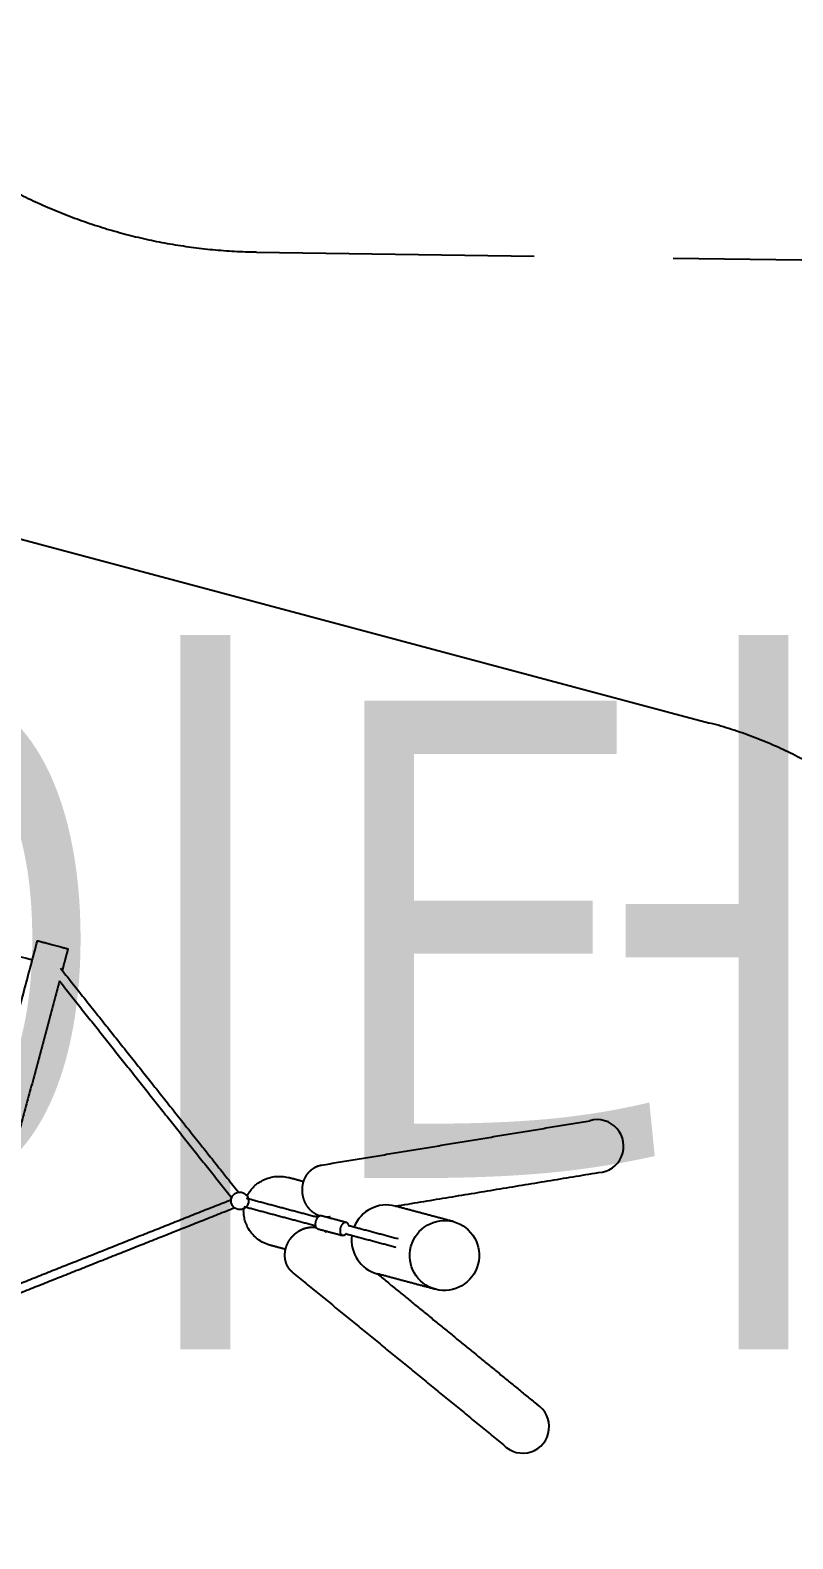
# Model space of a CAD drawing. Header units: millimetres. Extents: x 1145859089 to 1147511753, y -1047484727 to -1047247487.
# Drawn here: x 1145999378 to 1146001121, y -1047394122 to -1047390677 of the extents above; entities that cross this region are included whole.
import ezdxf
from ezdxf.xclip import XClip

# ---------------------------------------------------------------- set-up
doc = ezdxf.new("R2010")
doc.units = ezdxf.units.MM
doc.header["$LTSCALE"] = 100
doc.header["$MEASUREMENT"] = 0
doc.header["$XCLIPFRAME"] = 2
doc.linetypes.add('단지배치도$0$DASHED2', pattern=[0.375, 0.25, -0.125])
doc.linetypes.add('단지배치도$0$HIDDEN', pattern=[9.525, 6.35, -3.175])
doc.layers.get('0').update_dxf_attribs({"linetype": 'CONTINUOUS'})
for name, color, linetype in [('XREF', 135, 'CONTINUOUS'), ('단지배치도$0$S240910', 33, 'CONTINUOUS'), ('단지배치도$0$W240910', 135, 'CONTINUOUS')]:
    doc.layers.add(name, color=color, linetype=linetype)
doc.styles.add('단지배치도$0$WS1', font='romans.shx', dxfattribs={"width": 0.8, "bigfont": 'whgtxt.shx'})

# ---------------------------------------------------------------- blocks, each defined once
blk = doc.blocks.new('단지배치도$0$zw$9902')
at = {"layer": '단지배치도$0$W240910', "linetype": '단지배치도$0$DASHED2', "ltscale": 500}
blk.add_line((58484.6, -19741.5, 0), (62790.6, -20889.7, 0), dxfattribs=at)
at = {"layer": '단지배치도$0$W240910', "linetype": '단지배치도$0$HIDDEN'}
blk.add_line((61754.2, -19814, -333088), (63177.6, -19834.7, -333088), dxfattribs=at)
at = {"layer": '단지배치도$0$W240910'}
blk.add_circle((61715.9, -21981, 0), 20, dxfattribs=at)
at = {"layer": '단지배치도$0$W240910', "linetype": '단지배치도$0$HIDDEN'}
blk.add_arc((61772.3, -18564.1, -333088), 1250, 197.6212, 269.1687, dxfattribs=at)
at = {"layer": '단지배치도$0$W240910', "linetype": '단지배치도$0$DASHED2', "ltscale": 500}
for centre, start, end in [((62532.9, -21855.9, 0), 345.1146, 75.0686), ((62362.6, -22496.6, 0), 255.0686, 345.1606)]:
    blk.add_arc(centre, 1000, start, end, dxfattribs=at)
at = {"layer": '단지배치도$0$W240910'}
for centre, radius, start, end in [((62532.9, -21855.9, 0), 60.4, 272.7048, 106.0592), ((62362.6, -22496.6, 0), 60.5, 223.5277, 57.9825)]:
    blk.add_arc(centre, radius, start, end, dxfattribs=at)
for start_param, end_param in [(3.141593, 4.587008), (4.837649, 6.283185)]:
    blk.add_ellipse((62050.8, -22070.3, 0), major_axis=(-20.6, -77.3), ratio=0.990728, start_param=start_param, end_param=end_param, dxfattribs=at)
blk.add_ellipse((62183.7, -22105.7, 0), major_axis=(-20.6, -77.3), ratio=0.990728, dxfattribs=at)
for points, degree in [([(59558.5, -20981.4, 0), (60400.2, -21205.9, 0), (61241.9, -21430.3, 0)], 2), ([(61019, -22266.1, 0), (61136.2, -21826.4, 0), (61253.5, -21386.8, 0)], 2), ([(61323.1, -21405.4, 0), (61316.6, -21430, 0), (61310, -21454.6, 0)], 2), ([(61305.9, -21449.4, 0), (61509.4, -21705.3, 0), (61712.9, -21961.2, 0)], 2), ([(61303.6, -21478.6, 0), (61205.9, -21845, 0), (61108.2, -22211.4, 0)], 2), ([(61303.6, -21478.6, 0), (61205.9, -21845, 0), (61108.2, -22211.4, 0)], 2), ([(61303.6, -21478.6, 0), (61500.4, -21726.1, 0), (61697.2, -21973.7, 0)], 2), ([(61902.8, -21899.2, 0), (62209.5, -21848.6, 0), (62516.2, -21797.9, 0)], 2), ([(61902.8, -21899.2, 0), (61902.8, -21899.2, 0), (61902.8, -21899.2, 0), (61902.8, -21899.2, 0)], 3), ([(61861.8, -21937.1, 0), (61844.4, -21932.5, 0), (61827, -21927.8, 0)], 2), ([(62071.4, -21993, 0), (62303.6, -21954.6, 0), (62535.8, -21916.3, 0)], 2), ([(61108.2, -22211.4, 0), (61402.1, -22094.7, 0), (61696.1, -21978.1, 0)], 2), ([(61730.7, -21974.6, 0), (61812.6, -21996.5, 0), (61894.6, -22018.3, 0)], 2), ([(61101.8, -22235.4, 0), (61402.6, -22116.1, 0), (61703.4, -21996.7, 0)], 2), ([(61725.5, -21993.9, 0), (61807.5, -22015.8, 0), (61889.5, -22037.6, 0)], 2), ([(61902.5, -22014.5, 0), (61930.7, -22022, 0), (61958.9, -22029.5, 0)], 2), ([(62203.4, -22028.2, 0), (62137.4, -22010.6, 0), (62071.4, -21993, 0)], 2), ([(61894.4, -22044.9, 0), (61922.6, -22052.4, 0), (61950.8, -22059.9, 0)], 2), ([(61922.3, -22017.6, 0), (61922.3, -22017.6, 0), (61922.3, -22017.6, 0), (61922.3, -22017.6, 0)], 3), ([(61820.6, -22091.7, 0), (61803.2, -22087.1, 0), (61785.7, -22082.4, 0)], 2), ([(61913.1, -22052, 0), (61913.2, -22052, 0), (61913.2, -22052, 0), (61913.2, -22052, 0)], 3), ([(61837.2, -22145, 0), (61837.2, -22145, 0), (61837.2, -22144.9, 0), (61837.2, -22144.9, 0)], 3), ([(61837.2, -22145, 0), (62078, -22341.6, 0), (62318.7, -22538.3, 0)], 2), ([(62162.2, -22182.8, 0), (62096.2, -22165.2, 0), (62030.2, -22147.6, 0)], 2), ([(62030.2, -22147.6, 0), (62212.4, -22296.5, 0), (62394.7, -22445.4, 0)], 2)]:
    blk.add_open_spline(points, degree=degree, dxfattribs=at)
blk.add_rational_spline([(61253.5, -21386.8, 0), (61253.2, -21386.7, 0), (61278.8, -21393.5, 0), (61312.3, -21402.5, 0), (61321.8, -21405, 0)], [0.9136551363, 0.759736031442, 1, 0.707106781187, 1], degree=2, knots=[10.170825, 10.170825, 10.170825, 56.602851, 56.602851, 113.205702, 113.205702, 113.205702], dxfattribs=at)
for points, weights, degree in [([(61321.8, -21405, 0), (61323.1, -21405.3, 0), (61323.1, -21405.4, 0)], [1, 0.947370749744, 0.9136551363], 2), ([(61874.4, -21914.9, 0), (61876.8, -21912.3, 0), (61879.4, -21909.9, 0), (61882.2, -21907.9, 0)], [1, 0.996604403934, 0.996604403934, 1], 3), ([(61882.2, -21907.9, 0), (61885.3, -21905.7, 0), (61888.5, -21903.8, 0), (61892, -21902.3, 0)], [1, 0.995664569223, 0.995664569223, 1], 3), ([(61892, -21902.3, 0), (61895.5, -21900.9, 0), (61899.1, -21899.9, 0), (61902.8, -21899.2, 0)], [1, 0.99543373429, 0.99543373429, 1], 3), ([(61859, -21953.9, 0), (61859.2, -21950.3, 0), (61859.6, -21946.9, 0), (61860.2, -21943.4, 0)], [1, 0.99786013728, 0.99786013728, 1], 3), ([(61860.2, -21943.4, 0), (61860.9, -21939.9, 0), (61861.9, -21936.4, 0), (61863.2, -21933.1, 0)], [1, 0.997540773469, 0.997540773469, 1], 3), ([(61863.2, -21933.1, 0), (61863.9, -21931.4, 0), (61864.6, -21929.7, 0), (61865.4, -21928.1, 0)], [1, 0.999316714028, 0.999316714028, 1], 3), ([(61865.4, -21928.1, 0), (61866.2, -21926.4, 0), (61867.1, -21924.9, 0), (61868, -21923.3, 0)], [1, 0.999279837265, 0.999279837265, 1], 3), ([(61868, -21923.3, 0), (61869.9, -21920.3, 0), (61872, -21917.5, 0), (61874.4, -21914.9, 0)], [1, 0.996941401508, 0.996941401508, 1], 3), ([(61859.9, -21967.1, 0), (61859.2, -21962.7, 0), (61858.9, -21958.3, 0), (61859, -21953.9, 0)], [1, 0.996734644554, 0.996734644554, 1], 3), ([(61862.9, -21978.7, 0), (61860.9, -21973, 0), (61859.9, -21967.1, 0)], [1, 0.99607382945, 1], 2), ([(61867.9, -21989.5, 0), (61864.9, -21984.3, 0), (61862.9, -21978.7, 0)], [1, 0.995915639509, 1], 2), ([(61874.1, -21998.4, 0), (61870.6, -21994.2, 0), (61867.9, -21989.5, 0)], [1, 0.996241682525, 1], 2), ([(61881.7, -22006, 0), (61877.5, -22002.6, 0), (61874.1, -21998.4, 0)], [1, 0.995873263469, 1], 2), ([(61886, -22009.2, 0), (61883.7, -22007.7, 0), (61881.7, -22006, 0)], [1, 0.998860916765, 1], 2), ([(61890.5, -22012, 0), (61888.2, -22010.7, 0), (61886, -22009.2, 0)], [1, 0.998797200158, 1], 2), ([(61890.1, -22027.5, 0), (61894.2, -22012.3, 0), (61902.5, -22014.5, 0)], [1, 0.707106781187, 1], 2), ([(61897.9, -22015.4, 0), (61894.1, -22014, 0), (61890.5, -22012, 0)], [1, 0.996993356695, 1], 2), ([(61842.2, -22056.2, 0), (61846.8, -22052.3, 0), (61851.9, -22049.3, 0)], [1, 0.995915599837, 1], 2), ([(61851.9, -22049.3, 0), (61856.6, -22046.6, 0), (61861.7, -22044.7, 0)], [1, 0.996241754717, 1], 2), ([(61861.7, -22044.7, 0), (61866.8, -22042.8, 0), (61872.1, -22041.9, 0)], [1, 0.995873410159, 1], 2), ([(61872.1, -22041.9, 0), (61874.8, -22041.4, 0), (61877.4, -22041.2, 0)], [1, 0.998860660752, 1], 2), ([(61877.4, -22041.2, 0), (61880.1, -22041, 0), (61882.8, -22041.1, 0)], [1, 0.998797272911, 1], 2), ([(61882.8, -22041.1, 0), (61886.9, -22041.1, 0), (61890.9, -22041.9, 0)], [1, 0.996993607208, 1], 2), ([(61894.4, -22044.9, 0), (61886.1, -22042.7, 0), (61890.1, -22027.5, 0)], [1, 0.707106781187, 1], 2), ([(61908.4, -22048.6, 0), (61910.1, -22049.7, 0), (61911.6, -22050.8, 0), (61913.1, -22052, 0)], [1, 0.998764794324, 0.998764794324, 1], 3), ([(61922.3, -22017.6, 0), (61920.4, -22018, 0), (61918.5, -22018.1, 0), (61916.5, -22018.2, 0)], [1, 0.998763510025, 0.998763510025, 1], 3), ([(61951, -22060, 0), (61942.7, -22057.8, 0), (61946.7, -22042.6, 0)], [1, 0.707106781187, 1], 2), ([(61946.7, -22042.6, 0), (61950.8, -22027.4, 0), (61959.1, -22029.6, 0)], [1, 0.707106781187, 1], 2), ([(61959.1, -22029.6, 0), (61963, -22030.6, 0), (61964.1, -22036.8, 0)], [1, 0.836500813784, 0.855539031483], 2), ([(61822.4, -22085.5, 0), (61822.9, -22083.8, 0), (61823.6, -22082.2, 0), (61824.2, -22080.6, 0)], [1, 0.999456534757, 0.999456534757, 1], 3), ([(61824.2, -22080.6, 0), (61824.9, -22079, 0), (61825.7, -22077.4, 0), (61826.5, -22075.8, 0)], [1, 0.999471187403, 0.999471187403, 1], 3), ([(61826.5, -22075.8, 0), (61828.6, -22071.9, 0), (61831.1, -22068.2, 0), (61833.9, -22064.7, 0)], [1, 0.996738884873, 0.996738884873, 1], 3), ([(61833.9, -22064.7, 0), (61837.7, -22060.1, 0), (61842.2, -22056.2, 0)], [1, 0.996073540534, 1], 2), ([(61958.9, -22056.2, 0), (61954.9, -22061, 0), (61951, -22060, 0)], [0.855539031483, 0.836500813784, 1], 2), ([(61819.1, -22106.8, 0), (61819, -22103.2, 0), (61819.2, -22099.6, 0), (61819.8, -22096, 0)], [1, 0.99724848535, 0.99724848535, 1], 3), ([(61820.4, -22117.3, 0), (61819.6, -22113.8, 0), (61819.2, -22110.3, 0), (61819.1, -22106.8, 0)], [1, 0.996939831548, 0.996939831548, 1], 3), ([(61819.8, -22096, 0), (61820.3, -22092.4, 0), (61821.2, -22088.9, 0), (61822.4, -22085.5, 0)], [1, 0.997495108204, 0.997495108204, 1], 3), ([(61823.7, -22127.2, 0), (61822.3, -22124, 0), (61821.2, -22120.7, 0), (61820.4, -22117.3, 0)], [1, 0.996606483443, 0.996606483443, 1], 3), ([(61826, -22131.7, 0), (61825.2, -22130.2, 0), (61824.4, -22128.8, 0), (61823.7, -22127.2, 0)], [1, 0.999167325665, 0.999167325665, 1], 3), ([(61828.7, -22135.9, 0), (61827.7, -22134.5, 0), (61826.8, -22133.1, 0), (61826, -22131.7, 0)], [1, 0.999139377852, 0.999139377852, 1], 3), ([(61832.7, -22140.7, 0), (61831.2, -22139.2, 0), (61829.9, -22137.6, 0), (61828.7, -22135.9, 0)], [1, 0.998593417182, 0.998593417182, 1], 3), ([(61837.2, -22144.9, 0), (61835.6, -22143.6, 0), (61834.1, -22142.2, 0), (61832.7, -22140.7, 0)], [1, 0.998569360765, 0.998569360765, 1], 3)]:
    blk.add_rational_spline(points, weights, degree=degree, dxfattribs=at)
for points, degree, knots in [([(61732.7, -21970.1, 0), (61733.5, -21968.3, 0), (61735.4, -21964.8, 0), (61739.7, -21958, 0), (61746, -21950.2, 0), (61754.9, -21942.1, 0), (61761.6, -21937.6, 0), (61765.2, -21935.6, 0)], 3, [0, 0, 0, 0, 5.989994, 11.903178, 24.121747, 35.945424, 48.162761, 48.162761, 48.162761, 48.162761]), ([(61765.2, -21935.6, 0), (61767.5, -21934.3, 0), (61772.2, -21931.9, 0), (61782.2, -21928.1, 0), (61795.2, -21925.1, 0), (61811.3, -21924.7, 0), (61821.8, -21926.5, 0), (61827, -21927.8, 0)], 3, [48.162761, 48.162761, 48.162761, 48.162761, 56.150156, 64.137515, 80.111712, 96.083021, 112.054109, 112.054109, 112.054109, 112.054109]), ([(61736, -22044.9, 0), (61734.9, -22043.1, 0), (61733, -22039.5, 0), (61729.7, -22032.2, 0), (61726.7, -22022.7, 0), (61724.8, -22010.8, 0), (61724.7, -22002.7, 0), (61725, -21998.8, 0)], 3, [63.891349, 63.891349, 63.891349, 63.891349, 70.196928, 76.108685, 87.932362, 100.150931, 112.054109, 112.054109, 112.054109, 112.054109]), ([(61785.7, -22082.4, 0), (61783.2, -22081.7, 0), (61778.1, -22080.1, 0), (61768.3, -22075.9, 0), (61756.9, -22069, 0), (61745.1, -22058.1, 0), (61738.7, -22049.5, 0), (61736, -22044.9, 0)], 3, [0, 0, 0, 0, 7.98554, 15.971088, 31.942397, 47.916594, 63.891349, 63.891349, 63.891349, 63.891349]), ([(61964, -22036.9, 0), (61978.6, -22040.8, 0), (61993.2, -22044.6, 0), (62035.4, -22055.9, 0), (62077.6, -22067.2, 0)], 2, [-30.132226, -30.132226, -30.132226, 0, 0, 87.365735, 87.365735, 87.365735]), ([(61958.9, -22056.2, 0), (61973.4, -22060.1, 0), (61988, -22064, 0), (62030.2, -22075.2, 0), (62072.4, -22086.5, 0)], 2, [-30.132226, -30.132226, -30.132226, 0, 0, 87.365735, 87.365735, 87.365735])]:
    blk.add_open_spline(points, degree=degree, knots=knots, dxfattribs=at)
at = {"layer": '단지배치도$0$S240910', "style": '단지배치도$0$WS1', "width": 0.8}
blk.add_text('어린이놀이터', height=1500, dxfattribs=at).set_placement((55525.7, -22321.5))
blk = doc.blocks.new('단지배치도')
blk.add_blockref('단지배치도$0$zw$9902', (141034.2, 142437.2))

msp = doc.modelspace()

# ---------------------------------------------------------------- block references
at = {"layer": 'XREF'}
ref = msp.add_blockref('단지배치도', (1145797106.633357, -1047513806.462535), dxfattribs=at)
XClip(ref).set_block_clipping_path([(72982.4064819524, 34919.7593965298), (360382.4067475507, 255319.7593436697)])

doc.saveas('drawing.dxf')
